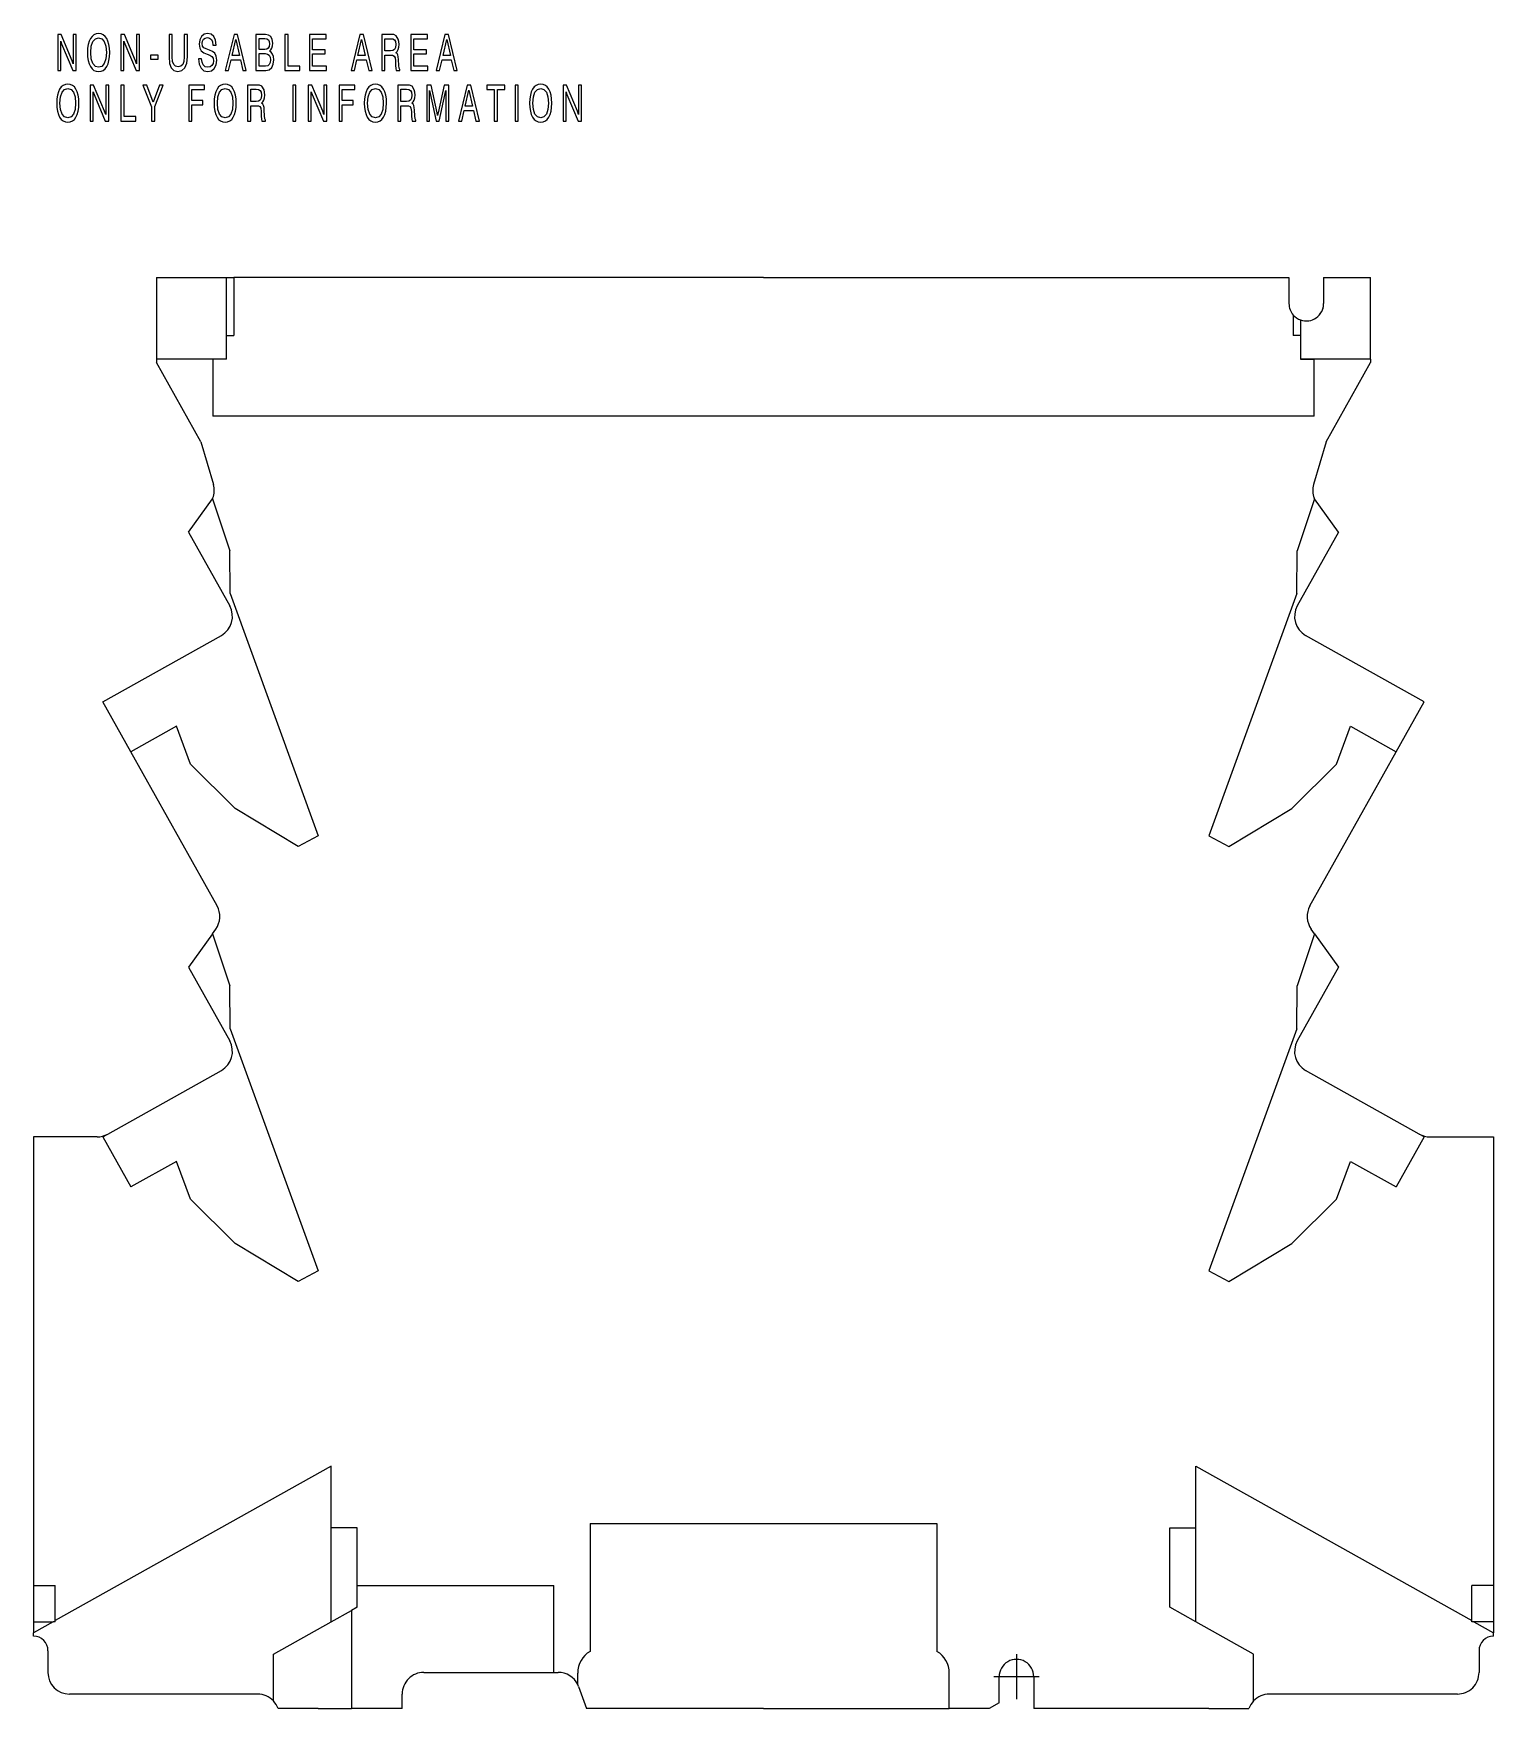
# Model space of a CAD drawing. Extents: x 60 to 161, y 102 to 218.
import ezdxf

# ---------------------------------------------------------------- set-up
doc = ezdxf.new("R2010")
doc.units = 0
doc.linetypes.add('DASHDOT', pattern=[18.5, 12, -3, 0.5, -3])
doc.layers.get('0').update_dxf_attribs({"linetype": 'CONTINUOUS'})

msp = doc.modelspace()

# ---------------------------------------------------------------- linework, layer by layer
at = {"color": 7}
for p, q in [((68.194519, 200.644455), (68.194519, 194.994446)), ((68.194519, 200.644455), (68.194519, 194.994446)), ((68.194519, 200.644455), (73.044518, 200.644455)), ((73.044518, 200.644455), (73.544518, 200.644455)), ((73.044518, 194.994446), (73.044518, 200.644455)), ((110.194519, 200.644455), (73.544518, 200.644455)), ((73.544518, 200.644455), (73.544518, 196.644455)), ((110.194519, 200.644455), (146.544525, 200.644455)), ((146.544525, 200.644455), (146.544525, 198.844452)), ((148.944519, 200.644455), (148.944519, 198.844452)), ((148.944519, 200.644455), (148.944519, 198.844452)), ((148.944519, 200.644455), (152.194519, 200.644455)), ((152.194519, 194.994446), (152.194519, 200.644455)), ((146.844513, 198.05072), (146.844513, 196.644455)), ((147.344513, 197.713074), (147.344513, 194.994446)), ((73.044518, 196.644455), (73.544518, 196.644455)), ((147.344513, 196.644455), (146.844513, 196.644455)), ((147.344513, 196.644455), (147.344513, 194.994446)), ((72.094521, 194.994446), (68.194519, 194.994446)), ((68.194519, 194.994446), (68.194519, 194.777603)), ((73.044518, 194.994446), (68.194519, 194.994446)), ((71.273453, 189.279755), (68.194519, 194.777603)), ((72.094521, 194.994446), (72.094521, 191.044464)), ((73.044518, 194.994446), (72.094521, 194.994446)), ((147.344513, 194.994446), (148.294525, 194.994446)), ((152.194519, 194.994446), (147.344513, 194.994446)), ((152.194519, 194.994446), (148.294525, 194.994446)), ((148.294525, 191.044464), (148.294525, 194.994446)), ((149.115585, 189.279755), (152.194519, 194.777603)), ((152.194519, 194.994446), (152.194519, 194.777603)), ((148.294525, 191.044464), (72.094521, 191.044464)), ((71.273453, 189.279755), (72.136559, 186.318604)), ((149.115585, 189.279755), (148.252472, 186.318604)), ((70.408081, 183.032654), (72.071701, 185.343567)), ((72.071701, 185.343567), (72.109917, 185.396652)), ((72.071701, 185.343567), (73.284012, 181.746979)), ((148.317337, 185.343567), (147.105026, 181.746979)), ((148.317337, 185.343567), (148.279114, 185.396652)), ((149.980957, 183.032654), (148.317337, 185.343567)), ((70.408081, 183.032654), (73.266525, 177.928558)), ((149.980957, 183.032654), (147.122513, 177.928558)), ((73.29483, 178.777176), (73.284012, 181.746979)), ((147.094208, 178.777176), (147.105026, 181.746979)), ((73.29483, 178.777176), (79.394562, 162.013519)), ((147.094208, 178.777176), (140.994476, 162.013519)), ((64.489243, 171.293854), (72.690704, 175.886887)), ((155.899796, 171.293854), (147.698334, 175.886887)), ((66.43026, 167.827911), (64.489243, 171.293854)), ((153.958771, 167.827911), (155.899796, 171.293854)), ((69.593979, 169.599686), (66.43026, 167.827911)), ((70.545334, 166.988449), (69.593979, 169.599686)), ((149.843704, 166.988449), (150.795059, 169.599686)), ((150.795059, 169.599686), (153.958771, 167.827911)), ((72.395653, 157.175934), (66.43026, 167.827911)), ((73.64122, 163.905457), (70.545334, 166.988449)), ((146.747818, 163.905457), (149.843704, 166.988449)), ((147.993378, 157.175934), (153.958771, 167.827911)), ((78.008553, 161.290802), (73.64122, 163.905457)), ((142.380493, 161.290802), (146.747818, 163.905457)), ((79.394562, 162.013519), (78.008553, 161.290802)), ((140.994476, 162.013519), (142.380493, 161.290802)), ((72.071701, 155.243576), (72.304276, 155.566635)), ((148.317337, 155.243576), (148.084763, 155.566635)), ((72.071701, 155.243576), (70.408081, 152.932663)), ((72.071701, 155.243576), (73.284012, 151.646973)), ((148.317337, 155.243576), (147.105026, 151.646973)), ((148.317337, 155.243576), (149.980957, 152.932663)), ((70.408081, 152.932663), (73.266525, 147.828568)), ((149.980957, 152.932663), (147.122513, 147.828568)), ((73.29483, 148.67717), (73.284012, 151.646973)), ((147.094208, 148.67717), (147.105026, 151.646973)), ((73.29483, 148.67717), (79.394562, 131.913528)), ((147.094208, 148.67717), (140.994476, 131.913528)), ((64.830757, 141.385101), (72.690704, 145.786896)), ((155.558289, 141.385101), (147.698334, 145.786896)), ((64.489243, 141.193848), (64.830757, 141.385101)), ((155.899796, 141.193848), (155.558289, 141.385101)), ((64.097824, 141.193848), (59.694519, 141.193848)), ((59.694519, 141.193848), (59.694519, 110.144455)), ((64.489243, 141.193848), (66.43026, 137.727921)), ((155.899796, 141.193848), (153.958771, 137.727921)), ((156.291214, 141.193848), (160.694519, 141.193848)), ((160.694519, 141.193848), (160.694519, 110.144455)), ((69.593979, 139.499695), (66.43026, 137.727921)), ((70.545334, 136.888458), (69.593979, 139.499695)), ((149.843704, 136.888458), (150.795059, 139.499695)), ((150.795059, 139.499695), (153.958771, 137.727921)), ((73.64122, 133.80545), (70.545334, 136.888458)), ((146.747818, 133.80545), (149.843704, 136.888458)), ((78.008553, 131.190796), (73.64122, 133.80545)), ((142.380493, 131.190796), (146.747818, 133.80545)), ((79.394562, 131.913528), (78.008553, 131.190796)), ((140.994476, 131.913528), (142.380493, 131.190796)), ((80.294518, 118.418144), (61.194519, 107.721626)), ((80.294518, 114.144455), (80.294518, 118.418144)), ((140.094513, 114.144455), (140.094513, 118.418144)), ((140.094513, 118.418144), (159.194519, 107.721626)), ((82.094521, 114.144455), (80.294518, 114.144455)), ((80.294518, 107.644455), (80.294518, 114.144455)), ((82.094521, 110.144455), (82.094521, 114.144455)), ((98.194519, 114.454453), (98.194519, 105.595291)), ((98.194519, 114.454453), (122.194519, 114.454453)), ((122.194519, 114.454453), (122.194519, 105.595291)), ((138.294525, 108.644455), (138.294525, 114.144455)), ((138.294525, 114.144455), (140.094513, 114.144455)), ((140.094513, 107.644455), (140.094513, 114.144455)), ((59.694519, 110.144455), (61.194519, 110.144455)), ((59.694519, 110.144455), (59.694519, 107.644455)), ((61.194519, 107.721626), (61.194519, 110.144455)), ((82.094521, 110.144455), (95.694519, 110.144455)), ((82.094521, 108.644455), (82.094521, 110.144455)), ((95.694519, 104.144455), (95.694519, 110.144455)), ((159.194519, 107.721626), (159.194519, 110.144455)), ((160.694519, 110.144455), (159.194519, 110.144455)), ((160.694519, 110.144455), (160.694519, 107.644455)), ((80.294518, 107.636406), (81.694519, 108.420441)), ((82.094521, 108.644455), (81.694519, 108.420441)), ((81.694519, 108.420441), (81.694519, 101.644455)), ((140.094513, 107.636406), (138.294525, 108.644455)), ((59.694519, 107.644455), (61.056713, 107.644455)), ((61.056713, 107.644455), (59.694519, 106.881592)), ((59.694519, 107.644455), (59.694519, 106.881592)), ((59.694519, 106.644455), (59.694519, 106.881592)), ((61.194519, 107.644455), (61.056713, 107.644455)), ((61.194519, 107.644455), (61.194519, 107.721626)), ((76.294518, 105.40435), (80.294518, 107.644455)), ((80.294518, 107.644455), (80.294518, 107.636406)), ((144.094513, 105.40435), (140.094513, 107.644455)), ((140.094513, 107.644455), (140.094513, 107.636406)), ((159.194519, 107.644455), (159.194519, 107.721626)), ((159.332321, 107.644455), (159.194519, 107.644455)), ((159.332321, 107.644455), (160.694519, 106.881592)), ((160.694519, 107.644455), (159.332321, 107.644455)), ((160.694519, 107.644455), (160.694519, 106.881592)), ((160.694519, 106.644455), (160.694519, 106.881592)), ((60.694519, 105.644455), (60.694519, 104.144455)), ((159.694519, 105.644455), (159.694519, 104.144455)), ((76.294518, 102.164261), (76.294518, 105.40435)), ((144.094513, 102.164261), (144.094513, 105.40435)), ((86.694519, 104.144455), (95.694519, 104.144455)), ((95.694519, 104.144455), (95.994522, 104.144455)), ((97.344521, 103.298286), (97.344521, 104.094452)), ((97.40406, 103.157486), (97.954758, 101.644455)), ((123.044518, 101.644455), (123.044518, 104.094452)), ((126.494522, 102.044456), (126.494522, 103.844452)), ((128.894516, 103.844452), (128.894516, 101.644455)), ((75.194519, 102.644455), (62.194519, 102.644455)), ((85.194519, 101.644455), (85.194519, 102.644455)), ((126.494522, 102.044456), (125.801697, 101.644455)), ((158.194519, 102.644455), (145.194519, 102.644455)), ((76.608734, 101.644455), (76.630241, 101.644455)), ((79.376831, 101.644455), (76.630241, 101.644455)), ((79.376831, 101.644455), (81.694519, 101.644455)), ((85.194519, 101.644455), (81.694519, 101.644455)), ((110.194519, 101.644455), (97.954758, 101.644455)), ((110.194519, 101.644455), (123.044518, 101.644455)), ((125.801697, 101.644455), (123.044518, 101.644455)), ((138.694519, 101.644455), (128.894516, 101.644455)), ((141.012207, 101.644455), (138.694519, 101.644455)), ((141.012207, 101.644455), (143.758789, 101.644455)), ((143.780304, 101.644455), (143.758789, 101.644455))]:
    msp.add_line(p, q, dxfattribs=at)
at = {"color": 7, "linetype": 'DASHDOT'}
for p, q in [((127.694519, 105.404457), (127.694519, 102.284454)), ((129.254517, 103.844452), (126.134521, 103.844452))]:
    msp.add_line(p, q, dxfattribs=at)
at = {"color": 7}
for points in [[(61.366287, 214.965042), (61.576473, 214.965042), (61.576473, 216.992157), (61.637497, 216.807877), (62.412704, 214.965042), (62.652271, 214.965042), (62.652271, 217.465042), (62.442085, 217.465042), (62.442085, 215.437927), (62.367504, 215.650024), (61.608116, 217.465042), (61.366287, 217.465042)], [(63.428001, 216.213303), (63.439304, 215.914276), (63.479984, 215.653503), (63.545528, 215.42749), (63.633671, 215.239731), (63.744415, 215.09021), (63.8755, 214.982422), (64.026924, 214.919846), (64.198692, 214.895508), (64.368195, 214.919846), (64.519623, 214.982422), (64.650711, 215.09021), (64.761452, 215.239731), (64.849594, 215.42749), (64.91288, 215.653503), (64.951302, 215.914276), (64.967117, 216.213303), (64.95356, 216.50885), (64.91288, 216.769638), (64.847336, 216.995636), (64.761452, 217.183395), (64.650711, 217.332916), (64.519623, 217.440704), (64.368195, 217.50676), (64.198692, 217.531113), (64.026924, 217.50676), (63.8755, 217.440704), (63.744415, 217.332916), (63.633671, 217.183395), (63.545528, 216.995636), (63.479984, 216.769638), (63.439304, 216.50885)], [(63.656273, 216.213303), (63.692432, 216.644455), (63.800919, 216.967819), (63.972683, 217.166016), (64.198692, 217.23555), (64.42244, 217.166016), (64.594208, 216.967819), (64.700432, 216.644455), (64.738853, 216.213303), (64.700432, 215.778671), (64.594208, 215.455307), (64.42244, 215.257111), (64.198692, 215.191055), (63.972683, 215.257111), (63.800919, 215.455307), (63.692432, 215.778671)], [(65.742851, 214.965042), (65.953041, 214.965042), (65.953041, 216.992157), (66.014061, 216.807877), (66.789268, 214.965042), (67.028839, 214.965042), (67.028839, 217.465042), (66.818649, 217.465042), (66.818649, 215.437927), (66.744064, 215.650024), (65.98468, 217.465042), (65.742851, 217.465042)], [(69.070732, 215.914276), (69.106895, 215.465744), (69.22216, 215.149323), (69.41201, 214.961563), (69.680954, 214.895508), (69.965729, 214.961563), (70.17366, 215.152802), (70.300217, 215.469208), (70.343163, 215.914276), (70.343163, 217.465042), (70.121674, 217.465042), (70.121674, 215.910797), (70.094551, 215.604813), (70.017708, 215.392715), (69.888885, 215.264069), (69.705818, 215.222351), (69.520493, 215.264069), (69.39167, 215.389236), (69.314827, 215.604813), (69.292221, 215.910797), (69.292221, 217.465042), (69.070732, 217.465042)], [(71.10759, 215.789108), (71.15731, 215.406631), (71.283875, 215.128464), (71.480507, 214.958084), (71.744934, 214.898972), (72.004845, 214.958084), (72.201469, 215.114548), (72.325775, 215.36142), (72.368721, 215.688263), (72.332558, 215.959473), (72.235374, 216.164627), (72.072647, 216.293274), (71.862457, 216.383682), (71.640968, 216.463654), (71.487289, 216.543625), (71.396881, 216.658371), (71.369759, 216.849609), (71.392365, 217.009552), (71.464684, 217.138199), (71.575432, 217.21817), (71.726852, 217.249466), (71.880539, 217.214691), (71.998062, 217.113861), (72.074905, 216.950439), (72.111069, 216.731384), (72.321259, 216.731384), (72.278313, 217.065186), (72.163048, 217.315521), (71.982246, 217.475479), (71.740417, 217.531113), (71.498589, 217.475479), (71.315521, 217.322479), (71.197998, 217.089523), (71.159576, 216.790497), (71.193474, 216.515808), (71.295181, 216.328049), (71.466942, 216.199402), (71.704254, 216.098557), (71.896362, 216.022064), (72.036484, 215.945572), (72.12011, 215.830826), (72.14949, 215.650024), (72.12011, 215.462265), (72.041008, 215.316223), (71.914444, 215.225815), (71.742676, 215.194534), (71.568649, 215.232773), (71.437561, 215.354477), (71.351685, 215.538757), (71.320038, 215.789108)], [(72.96138, 214.965042), (73.189651, 214.965042), (73.363678, 215.712601), (74.003281, 215.712601), (74.175049, 214.965042), (74.414612, 214.965042), (73.808914, 217.465042), (73.564827, 217.465042)], [(73.43148, 216.004684), (73.686867, 217.106903), (73.937737, 216.004684)], [(75.081863, 214.965042), (75.771187, 214.965042), (76.001717, 215.017197), (76.173485, 215.170181), (76.281967, 215.403152), (76.320389, 215.712601), (76.297791, 215.935135), (76.236763, 216.112473), (76.13958, 216.241119), (76.010757, 216.314133), (76.110199, 216.401062), (76.184784, 216.522766), (76.227722, 216.672272), (76.243546, 216.856552), (76.209641, 217.120819), (76.114723, 217.312057), (75.956512, 217.426788), (75.737289, 217.465042), (75.081863, 217.465042)], [(75.303352, 216.414978), (75.303352, 217.179916), (75.707909, 217.179916), (75.845772, 217.155579), (75.942955, 217.086044), (76.001717, 216.971298), (76.022057, 216.807877), (75.999458, 216.630554), (75.938431, 216.505371), (75.834473, 216.435837), (75.689827, 216.414978)], [(77.078033, 214.965042), (78.110893, 214.965042), (78.110893, 215.281448), (77.301788, 215.281448), (77.301788, 217.465042), (77.078033, 217.465042)], [(78.787186, 214.965042), (79.964684, 214.965042), (79.964684, 215.277969), (79.006409, 215.277969), (79.006409, 216.115952), (79.874283, 216.115952), (79.874283, 216.40802), (79.006409, 216.40802), (79.006409, 217.155579), (79.946602, 217.155579), (79.946602, 217.465042), (78.787186, 217.465042)], [(81.66983, 214.965042), (81.898102, 214.965042), (82.072128, 215.712601), (82.711731, 215.712601), (82.883499, 214.965042), (83.123062, 214.965042), (82.517365, 217.465042), (82.27327, 217.465042)], [(82.139931, 216.004684), (82.395317, 217.106903), (82.646187, 216.004684)], [(83.790314, 217.465042), (83.790314, 214.965042), (84.009537, 214.965042), (84.009537, 216.03598), (84.366631, 216.03598), (84.538399, 216.025543), (84.644623, 215.973389), (84.703384, 215.855164), (84.728241, 215.636108), (84.741806, 215.309265), (84.753105, 215.111084), (84.784744, 214.965042), (85.040138, 214.965042), (85.040138, 215.034576), (84.985893, 215.135422), (84.965553, 215.32666), (84.947472, 215.736954), (84.931656, 215.910797), (84.902267, 216.046402), (84.84803, 216.140289), (84.762146, 216.202866), (84.857071, 216.296753), (84.927132, 216.4254), (84.970078, 216.581879), (84.985893, 216.773102), (84.970078, 216.967819), (84.931656, 217.138199), (84.775703, 217.378113), (84.610718, 217.451141), (84.420876, 217.465042)], [(84.007278, 217.172974), (84.384712, 217.172974), (84.545181, 217.155579), (84.662704, 217.093002), (84.732765, 216.971298), (84.757629, 216.766159), (84.732765, 216.554062), (84.664963, 216.418457), (84.54744, 216.345428), (84.384712, 216.32457), (84.007278, 216.32457)], [(85.791, 214.965042), (86.968506, 214.965042), (86.968506, 215.277969), (86.010231, 215.277969), (86.010231, 216.115952), (86.878105, 216.115952), (86.878105, 216.40802), (86.010231, 216.40802), (86.010231, 217.155579), (86.950424, 217.155579), (86.950424, 217.465042), (85.791, 217.465042)], [(87.55439, 214.965042), (87.782661, 214.965042), (87.956688, 215.712601), (88.596291, 215.712601), (88.768051, 214.965042), (89.007622, 214.965042), (88.401924, 217.465042), (88.157837, 217.465042)], [(88.02449, 216.004684), (88.279877, 217.106903), (88.530746, 216.004684)], [(67.779709, 215.747375), (68.326645, 215.747375), (68.326645, 216.022064), (67.779709, 216.022064)], [(75.303352, 215.267548), (75.303352, 216.13681), (75.725983, 216.13681), (75.886452, 216.112473), (76.001717, 216.03598), (76.069519, 215.903839), (76.094376, 215.71608), (76.071777, 215.521378), (76.006233, 215.382294), (75.897751, 215.295364), (75.750847, 215.267548)], [(61.298481, 212.713303), (61.309784, 212.414276), (61.350464, 212.153503), (61.416008, 211.92749), (61.50415, 211.739731), (61.614895, 211.59021), (61.745979, 211.482422), (61.897404, 211.419846), (62.069172, 211.395508), (62.238678, 211.419846), (62.390102, 211.482422), (62.521187, 211.59021), (62.631931, 211.739731), (62.720074, 211.92749), (62.783356, 212.153503), (62.821777, 212.414276), (62.837601, 212.713303), (62.824039, 213.00885), (62.783356, 213.269638), (62.717815, 213.495636), (62.631931, 213.683395), (62.521187, 213.832916), (62.390102, 213.940704), (62.238678, 214.00676), (62.069172, 214.031113), (61.897404, 214.00676), (61.745979, 213.940704), (61.614895, 213.832916), (61.50415, 213.683395), (61.416008, 213.495636), (61.350464, 213.269638), (61.309784, 213.00885)], [(61.526752, 212.713303), (61.562912, 213.144455), (61.671398, 213.467819), (61.843163, 213.666016), (62.069172, 213.73555), (62.292919, 213.666016), (62.464687, 213.467819), (62.570911, 213.144455), (62.609333, 212.713303), (62.570911, 212.278671), (62.464687, 211.955307), (62.292919, 211.757111), (62.069172, 211.691055), (61.843163, 211.757111), (61.671398, 211.955307), (61.562912, 212.278671)], [(63.613331, 211.465042), (63.823517, 211.465042), (63.823517, 213.492157), (63.884541, 213.307877), (64.659752, 211.465042), (64.899315, 211.465042), (64.899315, 213.965042), (64.689133, 213.965042), (64.689133, 211.937927), (64.614548, 212.150024), (63.85516, 213.965042), (63.613331, 213.965042)], [(65.74511, 211.465042), (66.777969, 211.465042), (66.777969, 211.781448), (65.968857, 211.781448), (65.968857, 213.965042), (65.74511, 213.965042)], [(68.084816, 211.465042), (68.084816, 212.490768), (68.663399, 213.965042), (68.403488, 213.965042), (67.971817, 212.782837), (67.53788, 213.965042), (67.259888, 213.965042), (67.863327, 212.466431), (67.863327, 211.465042)], [(70.436348, 211.465042), (70.657837, 211.465042), (70.657837, 212.595078), (71.417221, 212.595078), (71.417221, 212.901062), (70.657837, 212.901062), (70.657837, 213.652115), (71.527969, 213.652115), (71.527969, 213.965042), (70.436348, 213.965042)], [(72.183914, 212.713303), (72.195213, 212.414276), (72.235893, 212.153503), (72.301437, 211.92749), (72.38958, 211.739731), (72.500328, 211.59021), (72.631409, 211.482422), (72.782837, 211.419846), (72.954605, 211.395508), (73.124107, 211.419846), (73.275536, 211.482422), (73.406616, 211.59021), (73.517365, 211.739731), (73.605507, 211.92749), (73.668793, 212.153503), (73.707214, 212.414276), (73.72303, 212.713303), (73.709473, 213.00885), (73.668793, 213.269638), (73.603249, 213.495636), (73.517365, 213.683395), (73.406616, 213.832916), (73.275536, 213.940704), (73.124107, 214.00676), (72.954605, 214.031113), (72.782837, 214.00676), (72.631409, 213.940704), (72.500328, 213.832916), (72.38958, 213.683395), (72.301437, 213.495636), (72.235893, 213.269638), (72.195213, 213.00885)], [(72.412186, 212.713303), (72.448341, 213.144455), (72.556824, 213.467819), (72.728592, 213.666016), (72.954605, 213.73555), (73.178352, 213.666016), (73.350113, 213.467819), (73.456345, 213.144455), (73.494766, 212.713303), (73.456345, 212.278671), (73.350113, 211.955307), (73.178352, 211.757111), (72.954605, 211.691055), (72.728592, 211.757111), (72.556824, 211.955307), (72.448341, 212.278671)], [(74.501022, 213.965042), (74.501022, 211.465042), (74.720245, 211.465042), (74.720245, 212.53598), (75.077347, 212.53598), (75.249107, 212.525543), (75.355331, 212.473389), (75.414093, 212.355164), (75.438957, 212.136108), (75.452515, 211.809265), (75.463814, 211.611084), (75.495461, 211.465042), (75.750847, 211.465042), (75.750847, 211.534576), (75.696609, 211.635422), (75.676262, 211.82666), (75.658188, 212.236954), (75.642365, 212.410797), (75.612984, 212.546402), (75.558739, 212.640289), (75.472855, 212.702866), (75.56778, 212.796753), (75.63784, 212.9254), (75.680786, 213.081879), (75.696609, 213.273102), (75.680786, 213.467819), (75.642365, 213.638199), (75.48642, 213.878113), (75.321434, 213.951141), (75.131584, 213.965042)], [(74.717987, 213.672974), (75.095421, 213.672974), (75.25589, 213.655579), (75.373413, 213.593002), (75.443474, 213.471298), (75.468338, 213.266159), (75.443474, 213.054062), (75.375671, 212.918457), (75.258148, 212.845428), (75.095421, 212.82457), (74.717987, 212.82457)], [(77.625504, 211.465042), (77.846985, 211.465042), (77.846985, 213.965042), (77.625504, 213.965042)], [(78.699562, 211.465042), (78.909744, 211.465042), (78.909744, 213.492157), (78.970772, 213.307877), (79.745979, 211.465042), (79.98555, 211.465042), (79.98555, 213.965042), (79.77536, 213.965042), (79.77536, 211.937927), (79.700775, 212.150024), (78.941391, 213.965042), (78.699562, 213.965042)], [(80.831345, 211.465042), (81.052826, 211.465042), (81.052826, 212.595078), (81.812218, 212.595078), (81.812218, 212.901062), (81.052826, 212.901062), (81.052826, 213.652115), (81.922958, 213.652115), (81.922958, 213.965042), (80.831345, 213.965042)], [(82.578903, 212.713303), (82.59021, 212.414276), (82.63089, 212.153503), (82.696434, 211.92749), (82.784576, 211.739731), (82.895317, 211.59021), (83.026405, 211.482422), (83.177826, 211.419846), (83.349594, 211.395508), (83.519104, 211.419846), (83.670525, 211.482422), (83.801613, 211.59021), (83.912354, 211.739731), (84.000504, 211.92749), (84.063782, 212.153503), (84.102203, 212.414276), (84.118027, 212.713303), (84.104462, 213.00885), (84.063782, 213.269638), (83.998238, 213.495636), (83.912354, 213.683395), (83.801613, 213.832916), (83.670525, 213.940704), (83.519104, 214.00676), (83.349594, 214.031113), (83.177826, 214.00676), (83.026405, 213.940704), (82.895317, 213.832916), (82.784576, 213.683395), (82.696434, 213.495636), (82.63089, 213.269638), (82.59021, 213.00885)], [(82.807175, 212.713303), (82.843338, 213.144455), (82.95182, 213.467819), (83.123589, 213.666016), (83.349594, 213.73555), (83.573341, 213.666016), (83.74511, 213.467819), (83.851334, 213.144455), (83.889755, 212.713303), (83.851334, 212.278671), (83.74511, 211.955307), (83.573341, 211.757111), (83.349594, 211.691055), (83.123589, 211.757111), (82.95182, 211.955307), (82.843338, 212.278671)], [(84.896011, 213.965042), (84.896011, 211.465042), (85.115242, 211.465042), (85.115242, 212.53598), (85.472336, 212.53598), (85.644104, 212.525543), (85.750328, 212.473389), (85.80909, 212.355164), (85.833954, 212.136108), (85.847511, 211.809265), (85.85881, 211.611084), (85.89045, 211.465042), (86.145844, 211.465042), (86.145844, 211.534576), (86.091599, 211.635422), (86.071259, 211.82666), (86.053177, 212.236954), (86.037354, 212.410797), (86.00798, 212.546402), (85.953735, 212.640289), (85.867851, 212.702866), (85.962776, 212.796753), (86.032837, 212.9254), (86.075775, 213.081879), (86.091599, 213.273102), (86.075775, 213.467819), (86.037354, 213.638199), (85.881409, 213.878113), (85.716423, 213.951141), (85.526581, 213.965042)], [(85.112984, 213.672974), (85.490417, 213.672974), (85.650879, 213.655579), (85.76841, 213.593002), (85.83847, 213.471298), (85.863327, 213.266159), (85.83847, 213.054062), (85.770668, 212.918457), (85.653145, 212.845428), (85.490417, 212.82457), (85.112984, 212.82457)], [(87.100113, 213.596481), (87.136276, 213.377426), (87.545349, 211.465042), (87.753281, 211.465042), (88.171394, 213.377426), (88.209816, 213.596481), (88.209816, 211.465042), (88.42453, 211.465042), (88.42453, 213.965042), (88.108116, 213.965042), (87.690002, 212.052658), (87.653839, 211.847519), (87.615417, 212.052658), (87.21312, 213.965042), (86.896713, 213.965042), (86.896713, 211.465042), (87.100113, 211.465042)], [(89.091774, 211.465042), (89.320038, 211.465042), (89.494064, 212.212601), (90.133667, 212.212601), (90.305435, 211.465042), (90.545006, 211.465042), (89.939301, 213.965042), (89.695213, 213.965042)], [(89.561874, 212.504684), (89.817261, 213.606903), (90.06813, 212.504684)], [(91.571609, 211.465042), (91.793091, 211.465042), (91.793091, 213.662537), (92.306129, 213.662537), (92.306129, 213.965042), (91.058563, 213.965042), (91.058563, 213.662537), (91.571609, 213.662537)], [(93.007278, 211.465042), (93.228767, 211.465042), (93.228767, 213.965042), (93.007278, 213.965042)], [(94.013535, 212.713303), (94.024841, 212.414276), (94.065521, 212.153503), (94.131065, 211.92749), (94.219208, 211.739731), (94.329956, 211.59021), (94.461037, 211.482422), (94.612457, 211.419846), (94.784225, 211.395508), (94.953735, 211.419846), (95.105164, 211.482422), (95.236244, 211.59021), (95.346985, 211.739731), (95.435135, 211.92749), (95.498413, 212.153503), (95.536835, 212.414276), (95.552658, 212.713303), (95.539093, 213.00885), (95.498413, 213.269638), (95.432877, 213.495636), (95.346985, 213.683395), (95.236244, 213.832916), (95.105164, 213.940704), (94.953735, 214.00676), (94.784225, 214.031113), (94.612457, 214.00676), (94.461037, 213.940704), (94.329956, 213.832916), (94.219208, 213.683395), (94.131065, 213.495636), (94.065521, 213.269638), (94.024841, 213.00885)], [(94.241806, 212.713303), (94.277969, 213.144455), (94.386459, 213.467819), (94.55822, 213.666016), (94.784225, 213.73555), (95.00798, 213.666016), (95.179749, 213.467819), (95.285965, 213.144455), (95.324387, 212.713303), (95.285965, 212.278671), (95.179749, 211.955307), (95.00798, 211.757111), (94.784225, 211.691055), (94.55822, 211.757111), (94.386459, 211.955307), (94.277969, 212.278671)], [(96.328384, 211.465042), (96.538574, 211.465042), (96.538574, 213.492157), (96.599594, 213.307877), (97.374802, 211.465042), (97.614372, 211.465042), (97.614372, 213.965042), (97.40419, 213.965042), (97.40419, 211.937927), (97.329605, 212.150024), (96.570221, 213.965042), (96.328384, 213.965042)]]:
    msp.add_lwpolyline(points, close=True, dxfattribs=at)
for centre, radius, start, end in [((147.744522, 198.844452), 1.2, 180.000005, 221.409615), ((147.744522, 198.844452), 1.2, 250.528781, 360), ((147.744522, 198.844452), 1.2, 318.59038, 0), ((147.744522, 198.844452), 1.2, 221.409615, 250.528781), ((70.696487, 185.898865), 1.5, 340.439504, 16.25), ((149.692551, 185.898865), 1.5, 163.750001, 199.560496), ((71.957779, 177.195633), 1.5, 299.250003, 29.249998), ((148.431259, 177.195633), 1.5, 150.750007, 240.750006), ((71.086914, 156.443008), 1.5, 324.250001, 29.249998), ((149.302124, 156.443008), 1.5, 150.750007, 215.749997), ((71.957779, 147.095627), 1.5, 299.250003, 29.249998), ((148.431259, 147.095627), 1.5, 150.750007, 240.750006), ((64.097824, 142.693848), 1.5, 269.999997, 299.250003), ((156.291214, 142.693848), 1.5, 240.750006, 269.999997), ((59.694519, 105.644455), 1, 0, 90.000003), ((160.694519, 105.644455), 1, 90.000003, 180.000005), ((99.094521, 104.094452), 1.75, 120.949727, 180.000005), ((121.294518, 104.094452), 1.75, 0, 59.050278), ((127.694519, 103.844452), 1.2, 0, 180.000005), ((62.194519, 104.144455), 1.5, 180.000005, 269.999997), ((86.694519, 102.644455), 1.5, 90.000003, 180.000005), ((95.994522, 102.644455), 1.5, 25.841934, 90.000003), ((95.994522, 102.644455), 1.5, 20.000001, 25.841934), ((158.194519, 104.144455), 1.5, 269.999997, 0), ((75.194519, 101.144455), 1.5, 42.833428, 90.000003), ((75.194519, 101.144455), 1.5, 19.471222, 42.833428), ((145.194519, 101.144455), 1.5, 137.166577, 160.528775), ((145.194519, 101.144455), 1.5, 90.000003, 137.166577)]:
    msp.add_arc(centre, radius, start, end, dxfattribs=at)

doc.saveas('drawing.dxf')
